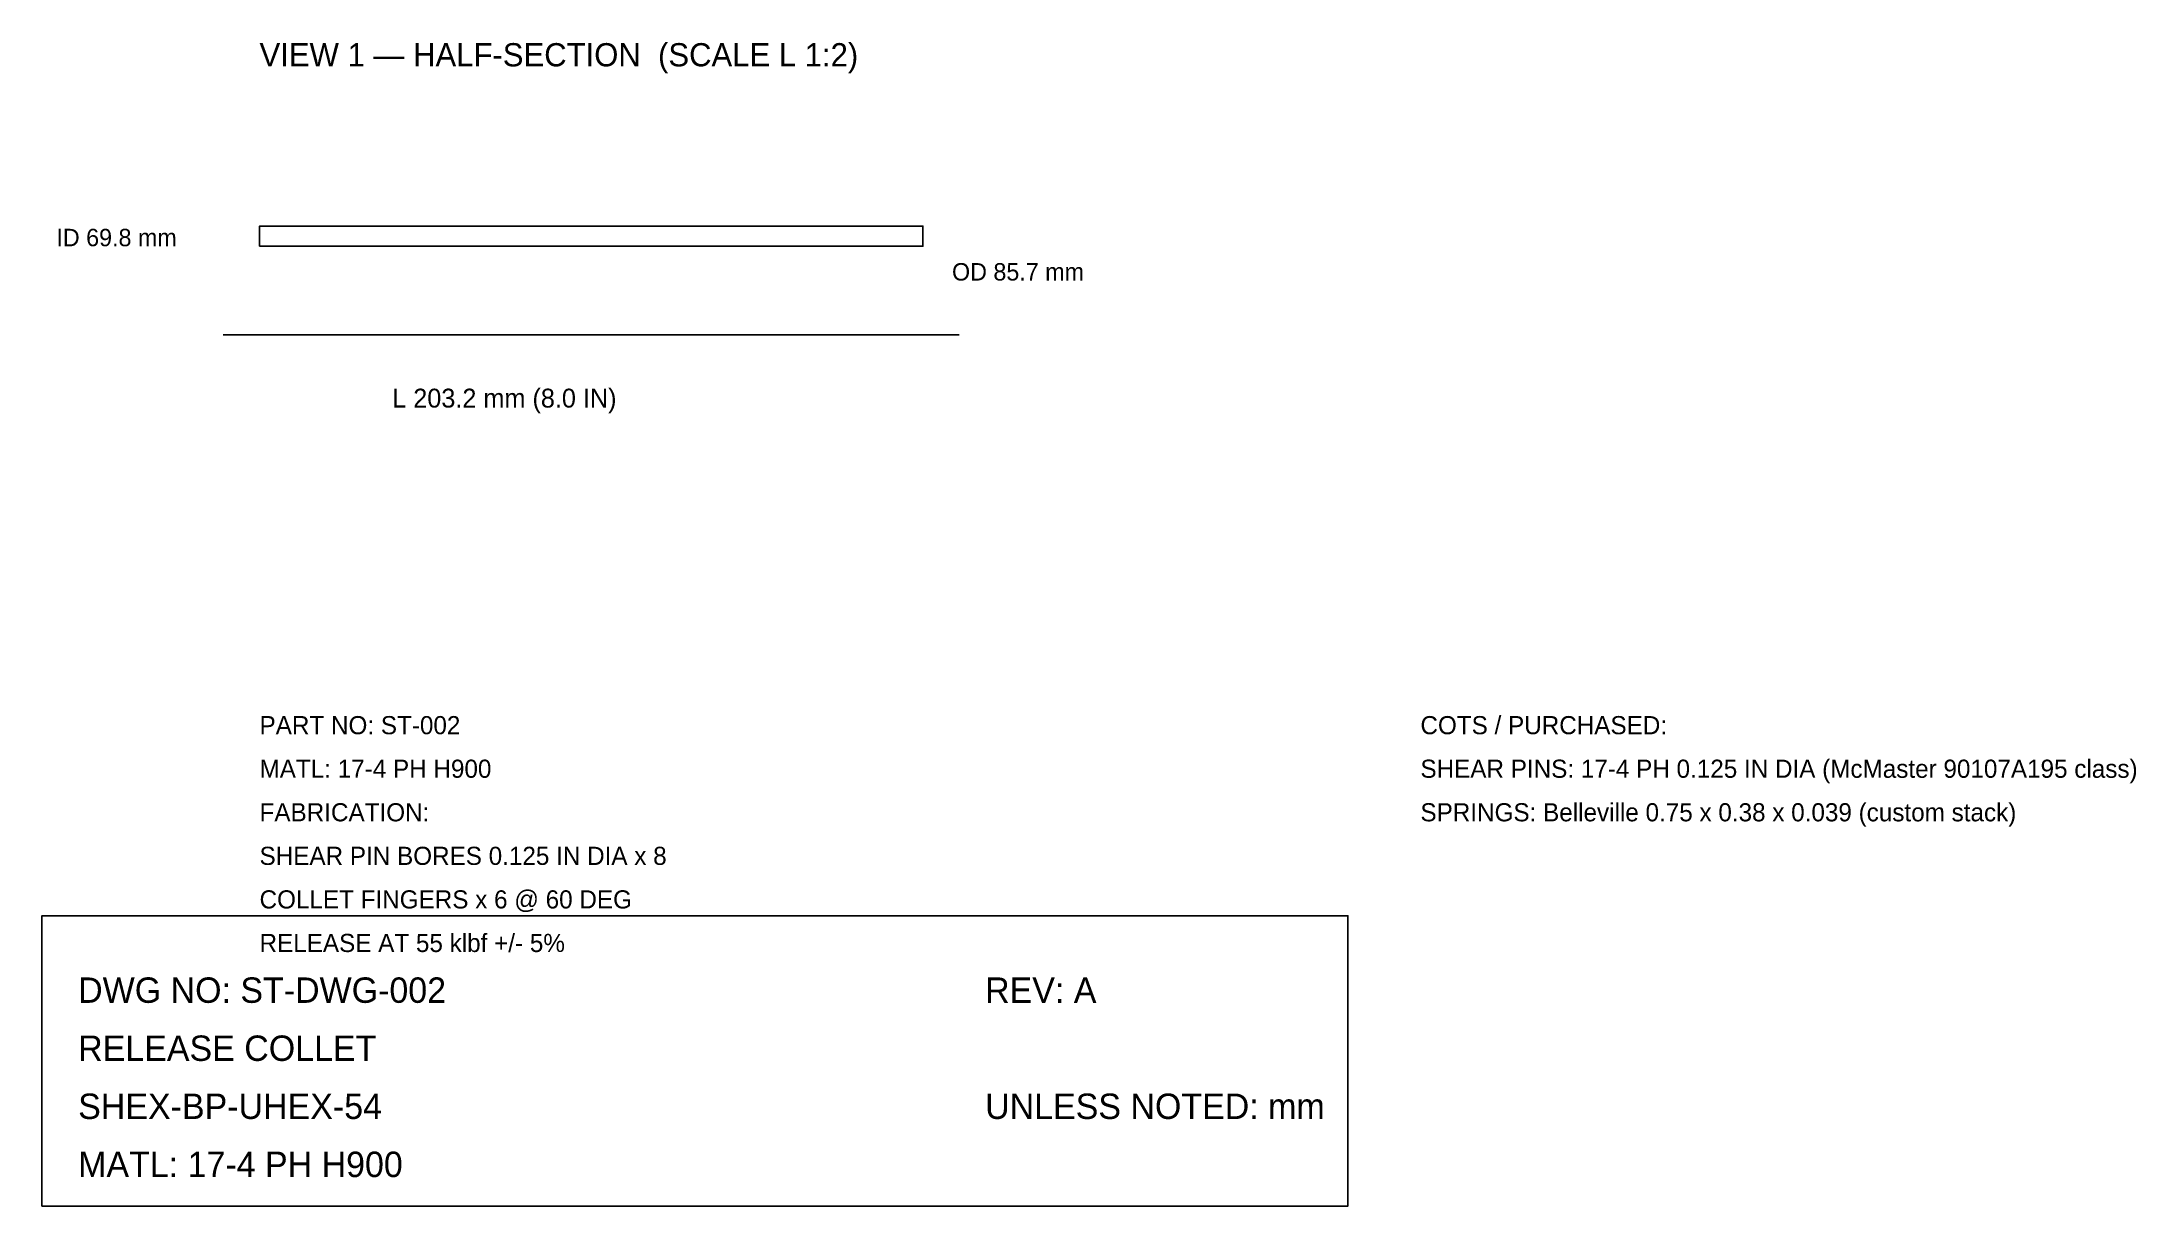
# Model space of a CAD drawing. Header units: millimetres. Extents: x 10 to 299, y 10 to 170.
import ezdxf

# ---------------------------------------------------------------- set-up
doc = ezdxf.new("R2010")
doc.units = ezdxf.units.MM
for name, color, linetype in [('CENTER', 1, 'Continuous'), ('DIM', 3, 'Continuous'), ('OUTLINE', 7, 'Continuous'), ('TEXT', 2, 'Continuous')]:
    doc.layers.add(name, color=color, linetype=linetype)

msp = doc.modelspace()

# ---------------------------------------------------------------- linework, layer by layer
at = {"layer": 'CENTER'}
msp.add_line((35, 130), (136.44, 130), dxfattribs=at)
at = {"layer": 'OUTLINE'}
for points in [[(40, 142.22375), (131.44, 142.22375), (131.44, 145.001875), (40, 145.001875), (40, 142.22375)], [(10, 10), (190, 10), (190, 50), (10, 50), (10, 10)]]:
    msp.add_lwpolyline(points, dxfattribs=at)

# ---------------------------------------------------------------- texts
at = {"layer": 'DIM'}
for s, height, p in [('ID 69.8 mm', 2.4, (12, 142.22375)), ('OD 85.7 mm', 2.4, (135.44, 137.500937)), ('L 203.2 mm (8.0 IN)', 2.6, (58.288, 120))]:
    msp.add_text(s, height=height, dxfattribs=at).set_placement(p)
at = {"layer": 'TEXT'}
for s, height, p in [('VIEW 1 — HALF-SECTION  (SCALE L 1:2)', 3.2, (40, 167.001875)), ('PART NO: ST-002', 2.5, (40, 75)), ('COTS / PURCHASED:', 2.5, (200, 75)), ('MATL: 17-4 PH H900', 2.5, (40, 69)), ('SHEAR PINS: 17-4 PH 0.125 IN DIA (McMaster 90107A195 class)', 2.5, (200, 69)), ('FABRICATION:', 2.5, (40, 63)), ('SPRINGS: Belleville 0.75 x 0.38 x 0.039 (custom stack)', 2.5, (200, 63)), ('SHEAR PIN BORES 0.125 IN DIA x 8', 2.5, (40, 57)), ('COLLET FINGERS x 6 @ 60 DEG', 2.5, (40, 51)), ('RELEASE AT 55 klbf +/- 5%', 2.5, (40, 45)), ('DWG NO: ST-DWG-002', 3.5, (15, 38)), ('REV: A', 3.5, (140, 38)), ('RELEASE COLLET', 3.5, (15, 30)), ('SHEX-BP-UHEX-54', 3.5, (15, 22)), ('UNLESS NOTED: mm', 3.5, (140, 22)), ('MATL: 17-4 PH H900', 3.5, (15, 14))]:
    msp.add_text(s, height=height, dxfattribs=at).set_placement(p)

doc.saveas('drawing.dxf')
